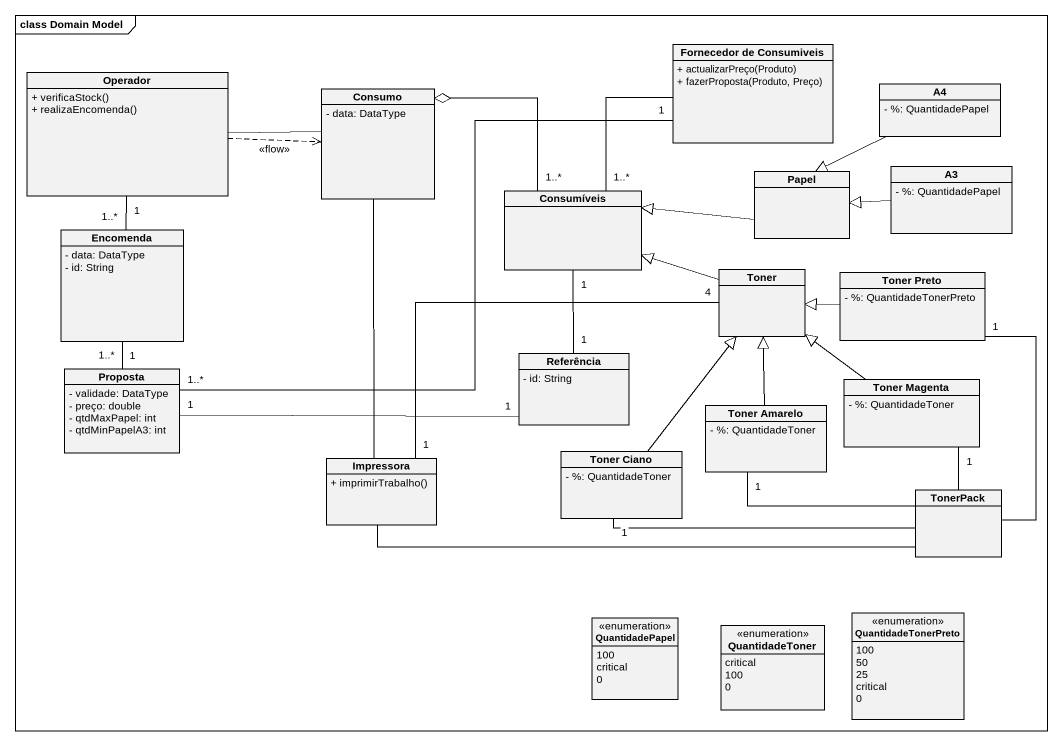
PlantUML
@startuml
mainframe class Domain Model
hide circle
hide empty members
skinparam classAttributeIconSize 0
class "Fornecedor de Consumiveis" as Fornecedor_de_Consumiveis {
  + actualizarPreço(Produto)
  + fazerProposta(Produto, Preço)
}
class Operador {
  + verificaStock()
  + realizaEncomenda()
}
class Consumo {
  - data: DataType
}
class A4 {
  - %: QuantidadePapel
}
class Papel
class A3 {
  - %: QuantidadePapel
}
class Consumíveis
class Encomenda {
  - data: DataType
  - id: String
}
class Toner
class "Toner Preto" as Toner_Preto {
  - %: QuantidadeTonerPreto
}
class Referência {
  - id: String
}
class Proposta {
  - validade: DataType
  - preço: double
  - qtdMaxPapel: int
  - qtdMinPapelA3: int
}
class "Toner Magenta" as Toner_Magenta {
  - %: QuantidadeToner
}
class "Toner Amarelo" as Toner_Amarelo {
  - %: QuantidadeToner
}
class Impressora {
  + imprimirTrabalho()
}
class "Toner Ciano" as Toner_Ciano {
  - %: QuantidadeToner
}
class TonerPack
enum QuantidadeTonerPreto {
  100
  50
  25
  critical
  0
}
enum QuantidadePapel {
  100
  critical
  0
}
enum QuantidadeToner {
  critical
  100
  0
}
Operador -right- Consumo
Operador .right.> Consumo : <<flow>>
Operador "1" -- "1..*" Encomenda
Consumo -- Impressora
A4 --|> Papel
Papel -left-|> Consumíveis
A3 -left-|> Papel
Consumíveis "1..*" -up- Fornecedor_de_Consumiveis
Consumíveis "1..*" -left-o Consumo
Encomenda "1" -- "1..*" Proposta
Toner -left-|> Consumíveis
Toner_Preto -left-|> Toner
Referência "1" -up- "1" Consumíveis
Proposta "1..*" -right- "1" Fornecedor_de_Consumiveis
Proposta "1" -right- "1" Referência
Toner_Magenta -up-|> Toner
Toner_Amarelo -up-|> Toner
Impressora "1" -right- "4" Toner
Impressora -right- TonerPack
Toner_Ciano -up-|> Toner
TonerPack -up- "1" Toner_Preto
TonerPack -up- "1" Toner_Magenta
TonerPack -left- "1" Toner_Amarelo
TonerPack -left- "1" Toner_Ciano
@enduml
